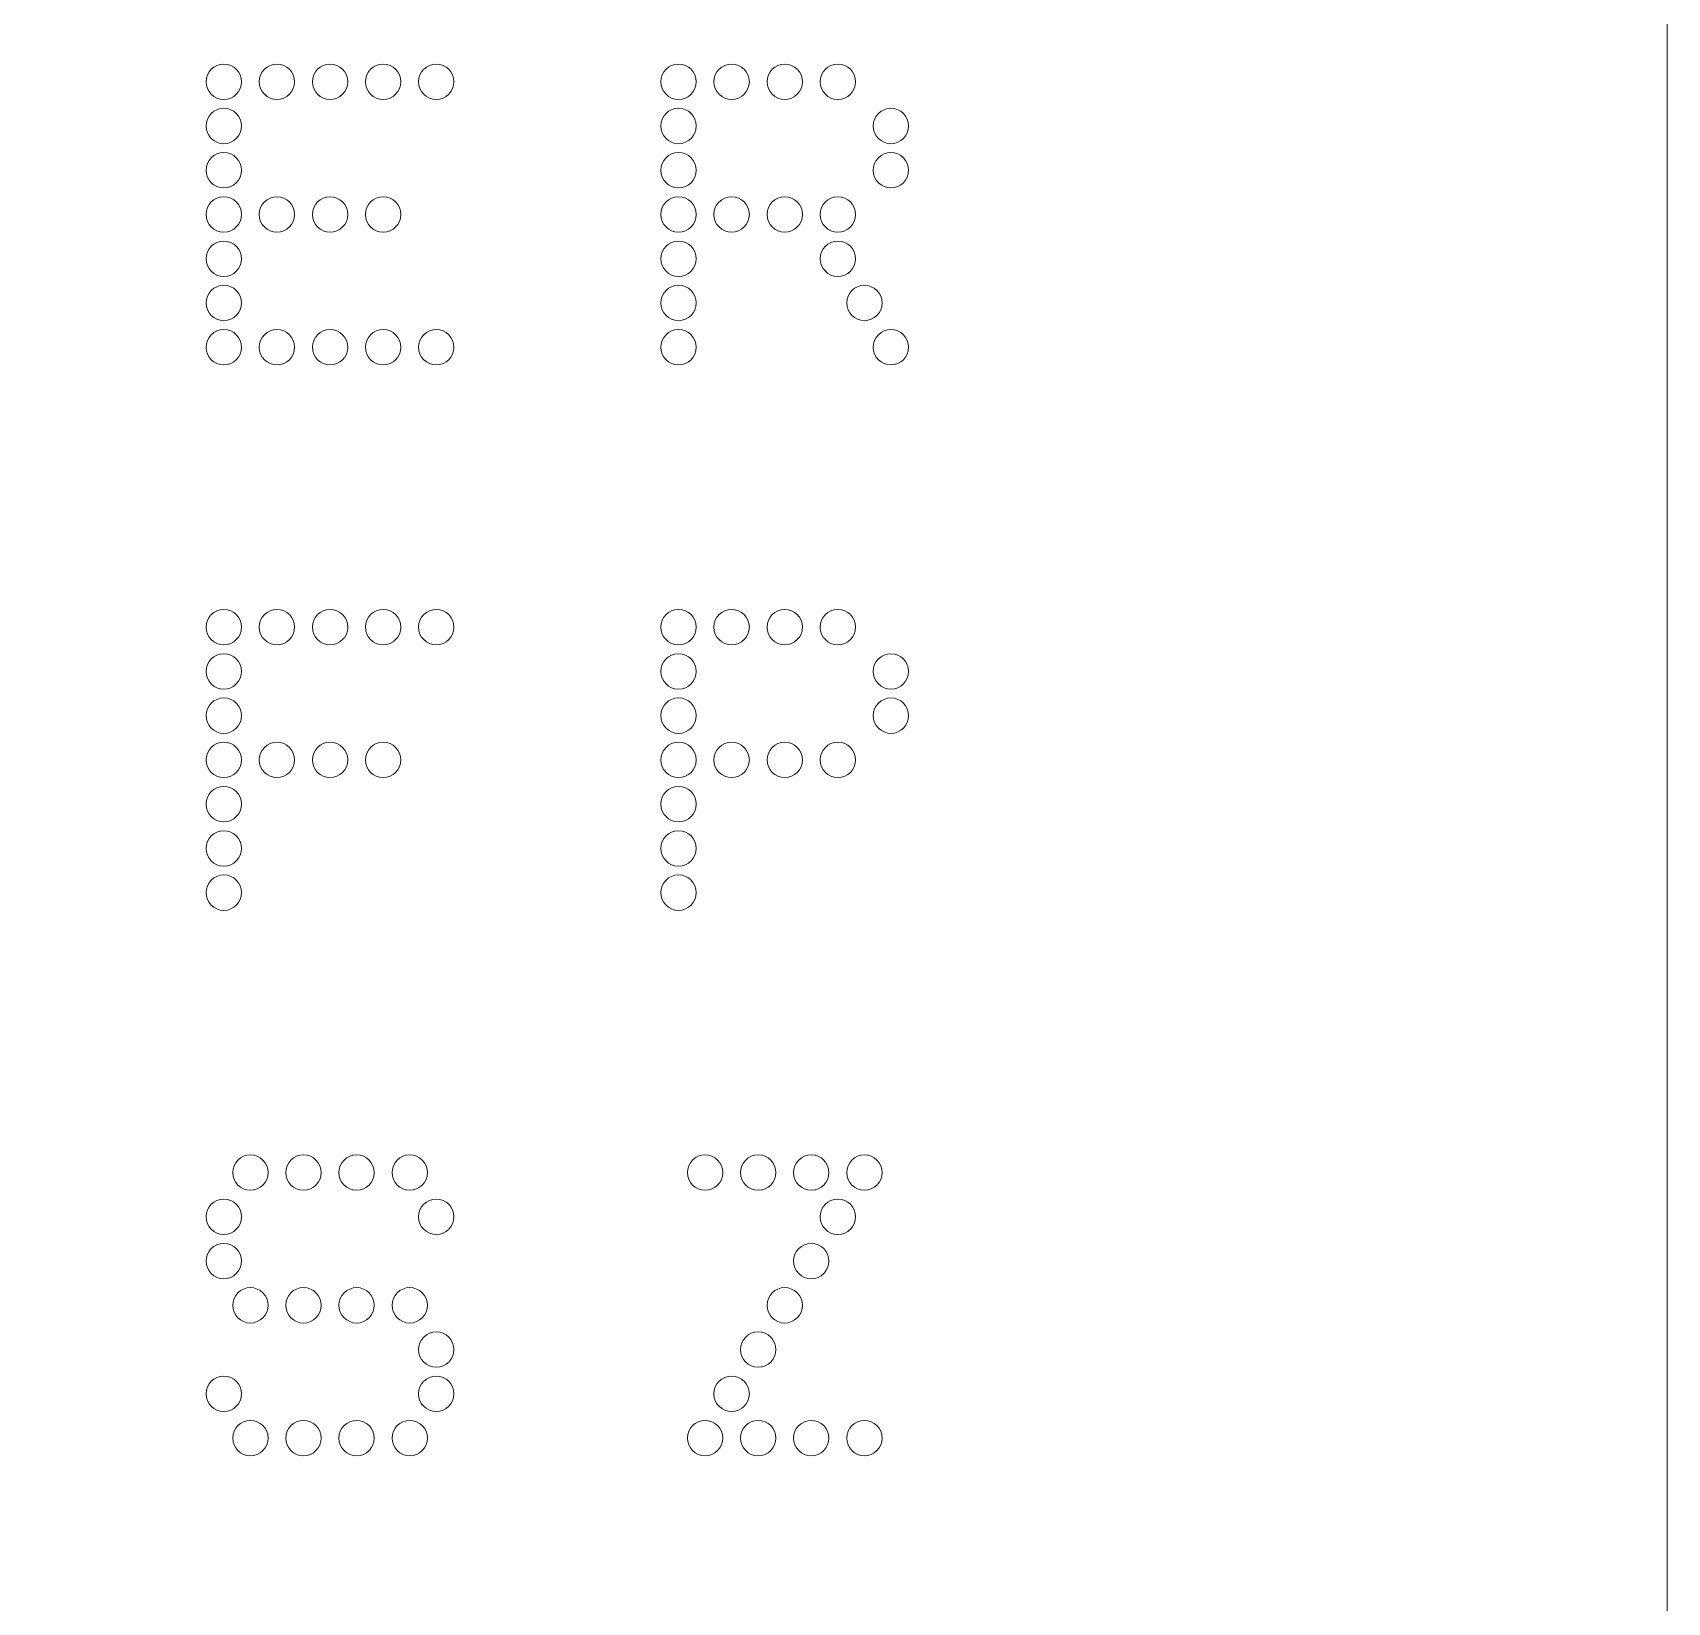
# Model space of a CAD drawing. Header units: millimetres. Extents: x -116 to 116, y -116 to 114.
# Drawn here: x 56 to 115.9, y -1.1 to 56.5 of the extents above; entities that cross this region are included whole.
import ezdxf

# ---------------------------------------------------------------- set-up
doc = ezdxf.new("R2010")
doc.units = ezdxf.units.MM
doc.header["$MEASUREMENT"] = 0
doc.layers.add('Laag 1', color=7, linetype='Continuous')

msp = doc.modelspace()

# ---------------------------------------------------------------- linework, layer by layer
at = {"layer": 'Laag 1', "color": 250, "lineweight": 20}
msp.add_lwpolyline([(-116.062, -116.062), (115.9378, -116.062), (115.9378, 113.938), (-116.062, 113.938), (-116.062, -116.062)], close=True, dxfattribs=at)
at = {"layer": 'Laag 1', "color": 250, "lineweight": 9}
for points in [[(62.3586, 54.7022), (62.3586, 54.3452), (62.6507, 54.0531), (63.0077, 54.0531), (63.0077, 54.0531), (63.3647, 54.0531), (63.6568, 54.3452), (63.6568, 54.7022), (63.6568, 54.7022), (63.6568, 55.0592), (63.3647, 55.3513), (63.0077, 55.3513), (63.0077, 55.3513), (62.6507, 55.3513), (62.3586, 55.0592), (62.3586, 54.7022)], [(64.3059, 54.7022), (64.3059, 54.3452), (64.598, 54.0531), (64.955, 54.0531), (64.955, 54.0531), (65.3121, 54.0531), (65.6042, 54.3452), (65.6042, 54.7022), (65.6042, 54.7022), (65.6042, 55.0592), (65.3121, 55.3513), (64.955, 55.3513), (64.955, 55.3513), (64.598, 55.3513), (64.3059, 55.0592), (64.3059, 54.7022)], [(66.2533, 54.7022), (66.2533, 54.3452), (66.5454, 54.0531), (66.9024, 54.0531), (66.9024, 54.0531), (67.2594, 54.0531), (67.5515, 54.3452), (67.5515, 54.7022), (67.5515, 54.7022), (67.5515, 55.0592), (67.2594, 55.3513), (66.9024, 55.3513), (66.9024, 55.3513), (66.5454, 55.3513), (66.2533, 55.0592), (66.2533, 54.7022)], [(68.2006, 54.7022), (68.2006, 54.3452), (68.4927, 54.0531), (68.8497, 54.0531), (68.8497, 54.0531), (69.2067, 54.0531), (69.4988, 54.3452), (69.4988, 54.7022), (69.4988, 54.7022), (69.4988, 55.0592), (69.2067, 55.3513), (68.8497, 55.3513), (68.8497, 55.3513), (68.4927, 55.3513), (68.2006, 55.0592), (68.2006, 54.7022)], [(70.1479, 54.7022), (70.1479, 54.3452), (70.44, 54.0531), (70.7971, 54.0531), (70.7971, 54.0531), (71.1541, 54.0531), (71.4462, 54.3452), (71.4462, 54.7022), (71.4462, 54.7022), (71.4462, 55.0592), (71.1541, 55.3513), (70.7971, 55.3513), (70.7971, 55.3513), (70.44, 55.3513), (70.1479, 55.0592), (70.1479, 54.7022)], [(79.0317, 54.7022), (79.0317, 54.3452), (79.3238, 54.0531), (79.6808, 54.0531), (79.6808, 54.0531), (80.0378, 54.0531), (80.3299, 54.3452), (80.3299, 54.7022), (80.3299, 54.7022), (80.3299, 55.0592), (80.0378, 55.3513), (79.6808, 55.3513), (79.6808, 55.3513), (79.3238, 55.3513), (79.0317, 55.0592), (79.0317, 54.7022)], [(80.979, 54.7022), (80.979, 54.3452), (81.2711, 54.0531), (81.6281, 54.0531), (81.6281, 54.0531), (81.9852, 54.0531), (82.2773, 54.3452), (82.2773, 54.7022), (82.2773, 54.7022), (82.2773, 55.0592), (81.9852, 55.3513), (81.6281, 55.3513), (81.6281, 55.3513), (81.2711, 55.3513), (80.979, 55.0592), (80.979, 54.7022)], [(82.9264, 54.7022), (82.9264, 54.3452), (83.2185, 54.0531), (83.5755, 54.0531), (83.5755, 54.0531), (83.9325, 54.0531), (84.2246, 54.3452), (84.2246, 54.7022), (84.2246, 54.7022), (84.2246, 55.0592), (83.9325, 55.3513), (83.5755, 55.3513), (83.5755, 55.3513), (83.2185, 55.3513), (82.9264, 55.0592), (82.9264, 54.7022)], [(84.8737, 54.7022), (84.8737, 54.3452), (85.1658, 54.0531), (85.5228, 54.0531), (85.5228, 54.0531), (85.8798, 54.0531), (86.1719, 54.3452), (86.1719, 54.7022), (86.1719, 54.7022), (86.1719, 55.0592), (85.8798, 55.3513), (85.5228, 55.3513), (85.5228, 55.3513), (85.1658, 55.3513), (84.8737, 55.0592), (84.8737, 54.7022)], [(62.3586, 53.0794), (62.3586, 52.7224), (62.6507, 52.4303), (63.0077, 52.4303), (63.0077, 52.4303), (63.3647, 52.4303), (63.6568, 52.7224), (63.6568, 53.0794), (63.6568, 53.0794), (63.6568, 53.4364), (63.3647, 53.7285), (63.0077, 53.7285), (63.0077, 53.7285), (62.6507, 53.7285), (62.3586, 53.4364), (62.3586, 53.0794)], [(79.0317, 53.0794), (79.0317, 52.7224), (79.3238, 52.4303), (79.6808, 52.4303), (79.6808, 52.4303), (80.0378, 52.4303), (80.3299, 52.7224), (80.3299, 53.0794), (80.3299, 53.0794), (80.3299, 53.4364), (80.0378, 53.7285), (79.6808, 53.7285), (79.6808, 53.7285), (79.3238, 53.7285), (79.0317, 53.4364), (79.0317, 53.0794)], [(86.821, 53.0794), (86.821, 52.7224), (87.1131, 52.4303), (87.4702, 52.4303), (87.4702, 52.4303), (87.8272, 52.4303), (88.1193, 52.7224), (88.1193, 53.0794), (88.1193, 53.0794), (88.1193, 53.4364), (87.8272, 53.7285), (87.4702, 53.7285), (87.4702, 53.7285), (87.1131, 53.7285), (86.821, 53.4364), (86.821, 53.0794)], [(62.3586, 51.4566), (62.3586, 51.0996), (62.6507, 50.8075), (63.0077, 50.8075), (63.0077, 50.8075), (63.3647, 50.8075), (63.6568, 51.0996), (63.6568, 51.4566), (63.6568, 51.4566), (63.6568, 51.8136), (63.3647, 52.1057), (63.0077, 52.1057), (63.0077, 52.1057), (62.6507, 52.1057), (62.3586, 51.8136), (62.3586, 51.4566)], [(79.0317, 51.4566), (79.0317, 51.0996), (79.3238, 50.8075), (79.6808, 50.8075), (79.6808, 50.8075), (80.0378, 50.8075), (80.3299, 51.0996), (80.3299, 51.4566), (80.3299, 51.4566), (80.3299, 51.8136), (80.0378, 52.1057), (79.6808, 52.1057), (79.6808, 52.1057), (79.3238, 52.1057), (79.0317, 51.8136), (79.0317, 51.4566)], [(86.821, 51.4566), (86.821, 51.0996), (87.1131, 50.8075), (87.4702, 50.8075), (87.4702, 50.8075), (87.8272, 50.8075), (88.1193, 51.0996), (88.1193, 51.4566), (88.1193, 51.4566), (88.1193, 51.8136), (87.8272, 52.1057), (87.4702, 52.1057), (87.4702, 52.1057), (87.1131, 52.1057), (86.821, 51.8136), (86.821, 51.4566)], [(62.3586, 49.8339), (62.3586, 49.4768), (62.6507, 49.1847), (63.0077, 49.1847), (63.0077, 49.1847), (63.3647, 49.1847), (63.6568, 49.4768), (63.6568, 49.8339), (63.6568, 49.8339), (63.6568, 50.1909), (63.3647, 50.483), (63.0077, 50.483), (63.0077, 50.483), (62.6507, 50.483), (62.3586, 50.1909), (62.3586, 49.8339)], [(64.3059, 49.8339), (64.3059, 49.4768), (64.598, 49.1847), (64.955, 49.1847), (64.955, 49.1847), (65.3121, 49.1847), (65.6042, 49.4768), (65.6042, 49.8339), (65.6042, 49.8339), (65.6042, 50.1909), (65.3121, 50.483), (64.955, 50.483), (64.955, 50.483), (64.598, 50.483), (64.3059, 50.1909), (64.3059, 49.8339)], [(66.2533, 49.8339), (66.2533, 49.4768), (66.5454, 49.1847), (66.9024, 49.1847), (66.9024, 49.1847), (67.2594, 49.1847), (67.5515, 49.4768), (67.5515, 49.8339), (67.5515, 49.8339), (67.5515, 50.1909), (67.2594, 50.483), (66.9024, 50.483), (66.9024, 50.483), (66.5454, 50.483), (66.2533, 50.1909), (66.2533, 49.8339)], [(68.2006, 49.8339), (68.2006, 49.4768), (68.4927, 49.1847), (68.8497, 49.1847), (68.8497, 49.1847), (69.2067, 49.1847), (69.4988, 49.4768), (69.4988, 49.8339), (69.4988, 49.8339), (69.4988, 50.1909), (69.2067, 50.483), (68.8497, 50.483), (68.8497, 50.483), (68.4927, 50.483), (68.2006, 50.1909), (68.2006, 49.8339)], [(79.0317, 49.8339), (79.0317, 49.4768), (79.3238, 49.1847), (79.6808, 49.1847), (79.6808, 49.1847), (80.0378, 49.1847), (80.3299, 49.4768), (80.3299, 49.8339), (80.3299, 49.8339), (80.3299, 50.1909), (80.0378, 50.483), (79.6808, 50.483), (79.6808, 50.483), (79.3238, 50.483), (79.0317, 50.1909), (79.0317, 49.8339)], [(80.979, 49.8339), (80.979, 49.4768), (81.2711, 49.1847), (81.6281, 49.1847), (81.6281, 49.1847), (81.9852, 49.1847), (82.2773, 49.4768), (82.2773, 49.8339), (82.2773, 49.8339), (82.2773, 50.1909), (81.9852, 50.483), (81.6281, 50.483), (81.6281, 50.483), (81.2711, 50.483), (80.979, 50.1909), (80.979, 49.8339)], [(82.9264, 49.8339), (82.9264, 49.4768), (83.2185, 49.1847), (83.5755, 49.1847), (83.5755, 49.1847), (83.9325, 49.1847), (84.2246, 49.4768), (84.2246, 49.8339), (84.2246, 49.8339), (84.2246, 50.1909), (83.9325, 50.483), (83.5755, 50.483), (83.5755, 50.483), (83.2185, 50.483), (82.9264, 50.1909), (82.9264, 49.8339)], [(84.8737, 49.8339), (84.8737, 49.4768), (85.1658, 49.1847), (85.5228, 49.1847), (85.5228, 49.1847), (85.8798, 49.1847), (86.1719, 49.4768), (86.1719, 49.8339), (86.1719, 49.8339), (86.1719, 50.1909), (85.8798, 50.483), (85.5228, 50.483), (85.5228, 50.483), (85.1658, 50.483), (84.8737, 50.1909), (84.8737, 49.8339)], [(62.3586, 48.2111), (62.3586, 47.8541), (62.6507, 47.562), (63.0077, 47.562), (63.0077, 47.562), (63.3647, 47.562), (63.6568, 47.8541), (63.6568, 48.2111), (63.6568, 48.2111), (63.6568, 48.5681), (63.3647, 48.8602), (63.0077, 48.8602), (63.0077, 48.8602), (62.6507, 48.8602), (62.3586, 48.5681), (62.3586, 48.2111)], [(79.0317, 48.2111), (79.0317, 47.8541), (79.3238, 47.562), (79.6808, 47.562), (79.6808, 47.562), (80.0378, 47.562), (80.3299, 47.8541), (80.3299, 48.2111), (80.3299, 48.2111), (80.3299, 48.5681), (80.0378, 48.8602), (79.6808, 48.8602), (79.6808, 48.8602), (79.3238, 48.8602), (79.0317, 48.5681), (79.0317, 48.2111)], [(84.8737, 48.2111), (84.8737, 47.8541), (85.1658, 47.562), (85.5228, 47.562), (85.5228, 47.562), (85.8798, 47.562), (86.1719, 47.8541), (86.1719, 48.2111), (86.1719, 48.2111), (86.1719, 48.5681), (85.8798, 48.8602), (85.5228, 48.8602), (85.5228, 48.8602), (85.1658, 48.8602), (84.8737, 48.5681), (84.8737, 48.2111)], [(62.3586, 46.5883), (62.3586, 46.2313), (62.6507, 45.9392), (63.0077, 45.9392), (63.0077, 45.9392), (63.3647, 45.9392), (63.6568, 46.2313), (63.6568, 46.5883), (63.6568, 46.5883), (63.6568, 46.9453), (63.3647, 47.2374), (63.0077, 47.2374), (63.0077, 47.2374), (62.6507, 47.2374), (62.3586, 46.9453), (62.3586, 46.5883)], [(79.0317, 46.5883), (79.0317, 46.2313), (79.3238, 45.9392), (79.6808, 45.9392), (79.6808, 45.9392), (80.0378, 45.9392), (80.3299, 46.2313), (80.3299, 46.5883), (80.3299, 46.5883), (80.3299, 46.9453), (80.0378, 47.2374), (79.6808, 47.2374), (79.6808, 47.2374), (79.3238, 47.2374), (79.0317, 46.9453), (79.0317, 46.5883)], [(85.8474, 46.5883), (85.8474, 46.2313), (86.1395, 45.9392), (86.4965, 45.9392), (86.4965, 45.9392), (86.8535, 45.9392), (87.1456, 46.2313), (87.1456, 46.5883), (87.1456, 46.5883), (87.1456, 46.9453), (86.8535, 47.2374), (86.4965, 47.2374), (86.4965, 47.2374), (86.1395, 47.2374), (85.8474, 46.9453), (85.8474, 46.5883)], [(62.3586, 44.9655), (62.3586, 44.6085), (62.6507, 44.3164), (63.0077, 44.3164), (63.0077, 44.3164), (63.3647, 44.3164), (63.6568, 44.6085), (63.6568, 44.9655), (63.6568, 44.9655), (63.6568, 45.3225), (63.3647, 45.6146), (63.0077, 45.6146), (63.0077, 45.6146), (62.6507, 45.6146), (62.3586, 45.3225), (62.3586, 44.9655)], [(64.3059, 44.9655), (64.3059, 44.6085), (64.598, 44.3164), (64.955, 44.3164), (64.955, 44.3164), (65.3121, 44.3164), (65.6042, 44.6085), (65.6042, 44.9655), (65.6042, 44.9655), (65.6042, 45.3225), (65.3121, 45.6146), (64.955, 45.6146), (64.955, 45.6146), (64.598, 45.6146), (64.3059, 45.3225), (64.3059, 44.9655)], [(66.2533, 44.9655), (66.2533, 44.6085), (66.5454, 44.3164), (66.9024, 44.3164), (66.9024, 44.3164), (67.2594, 44.3164), (67.5515, 44.6085), (67.5515, 44.9655), (67.5515, 44.9655), (67.5515, 45.3225), (67.2594, 45.6146), (66.9024, 45.6146), (66.9024, 45.6146), (66.5454, 45.6146), (66.2533, 45.3225), (66.2533, 44.9655)], [(68.2006, 44.9655), (68.2006, 44.6085), (68.4927, 44.3164), (68.8497, 44.3164), (68.8497, 44.3164), (69.2067, 44.3164), (69.4988, 44.6085), (69.4988, 44.9655), (69.4988, 44.9655), (69.4988, 45.3225), (69.2067, 45.6146), (68.8497, 45.6146), (68.8497, 45.6146), (68.4927, 45.6146), (68.2006, 45.3225), (68.2006, 44.9655)], [(70.1479, 44.9655), (70.1479, 44.6085), (70.44, 44.3164), (70.7971, 44.3164), (70.7971, 44.3164), (71.1541, 44.3164), (71.4462, 44.6085), (71.4462, 44.9655), (71.4462, 44.9655), (71.4462, 45.3225), (71.1541, 45.6146), (70.7971, 45.6146), (70.7971, 45.6146), (70.44, 45.6146), (70.1479, 45.3225), (70.1479, 44.9655)], [(79.0317, 44.9655), (79.0317, 44.6085), (79.3238, 44.3164), (79.6808, 44.3164), (79.6808, 44.3164), (80.0378, 44.3164), (80.3299, 44.6085), (80.3299, 44.9655), (80.3299, 44.9655), (80.3299, 45.3225), (80.0378, 45.6146), (79.6808, 45.6146), (79.6808, 45.6146), (79.3238, 45.6146), (79.0317, 45.3225), (79.0317, 44.9655)], [(86.821, 44.9655), (86.821, 44.6085), (87.1131, 44.3164), (87.4702, 44.3164), (87.4702, 44.3164), (87.8272, 44.3164), (88.1193, 44.6085), (88.1193, 44.9655), (88.1193, 44.9655), (88.1193, 45.3225), (87.8272, 45.6146), (87.4702, 45.6146), (87.4702, 45.6146), (87.1131, 45.6146), (86.821, 45.3225), (86.821, 44.9655)], [(62.3586, 34.6999), (62.3586, 34.3429), (62.6507, 34.0508), (63.0077, 34.0508), (63.0077, 34.0508), (63.3647, 34.0508), (63.6568, 34.3429), (63.6568, 34.6999), (63.6568, 34.6999), (63.6568, 35.0569), (63.3647, 35.349), (63.0077, 35.349), (63.0077, 35.349), (62.6507, 35.349), (62.3586, 35.0569), (62.3586, 34.6999)], [(64.3059, 34.6999), (64.3059, 34.3429), (64.598, 34.0508), (64.955, 34.0508), (64.955, 34.0508), (65.3121, 34.0508), (65.6042, 34.3429), (65.6042, 34.6999), (65.6042, 34.6999), (65.6042, 35.0569), (65.3121, 35.349), (64.955, 35.349), (64.955, 35.349), (64.598, 35.349), (64.3059, 35.0569), (64.3059, 34.6999)], [(66.2533, 34.6999), (66.2533, 34.3429), (66.5454, 34.0508), (66.9024, 34.0508), (66.9024, 34.0508), (67.2594, 34.0508), (67.5515, 34.3429), (67.5515, 34.6999), (67.5515, 34.6999), (67.5515, 35.0569), (67.2594, 35.349), (66.9024, 35.349), (66.9024, 35.349), (66.5454, 35.349), (66.2533, 35.0569), (66.2533, 34.6999)], [(68.2006, 34.6999), (68.2006, 34.3429), (68.4927, 34.0508), (68.8497, 34.0508), (68.8497, 34.0508), (69.2067, 34.0508), (69.4988, 34.3429), (69.4988, 34.6999), (69.4988, 34.6999), (69.4988, 35.0569), (69.2067, 35.349), (68.8497, 35.349), (68.8497, 35.349), (68.4927, 35.349), (68.2006, 35.0569), (68.2006, 34.6999)], [(70.1479, 34.6999), (70.1479, 34.3429), (70.44, 34.0508), (70.7971, 34.0508), (70.7971, 34.0508), (71.1541, 34.0508), (71.4462, 34.3429), (71.4462, 34.6999), (71.4462, 34.6999), (71.4462, 35.0569), (71.1541, 35.349), (70.7971, 35.349), (70.7971, 35.349), (70.44, 35.349), (70.1479, 35.0569), (70.1479, 34.6999)], [(79.0317, 34.6999), (79.0317, 34.3429), (79.3238, 34.0508), (79.6808, 34.0508), (79.6808, 34.0508), (80.0378, 34.0508), (80.3299, 34.3429), (80.3299, 34.6999), (80.3299, 34.6999), (80.3299, 35.0569), (80.0378, 35.349), (79.6808, 35.349), (79.6808, 35.349), (79.3238, 35.349), (79.0317, 35.0569), (79.0317, 34.6999)], [(80.979, 34.6999), (80.979, 34.3429), (81.2711, 34.0508), (81.6281, 34.0508), (81.6281, 34.0508), (81.9852, 34.0508), (82.2773, 34.3429), (82.2773, 34.6999), (82.2773, 34.6999), (82.2773, 35.0569), (81.9852, 35.349), (81.6281, 35.349), (81.6281, 35.349), (81.2711, 35.349), (80.979, 35.0569), (80.979, 34.6999)], [(82.9264, 34.6999), (82.9264, 34.3429), (83.2185, 34.0508), (83.5755, 34.0508), (83.5755, 34.0508), (83.9325, 34.0508), (84.2246, 34.3429), (84.2246, 34.6999), (84.2246, 34.6999), (84.2246, 35.0569), (83.9325, 35.349), (83.5755, 35.349), (83.5755, 35.349), (83.2185, 35.349), (82.9264, 35.0569), (82.9264, 34.6999)], [(84.8737, 34.6999), (84.8737, 34.3429), (85.1658, 34.0508), (85.5228, 34.0508), (85.5228, 34.0508), (85.8798, 34.0508), (86.1719, 34.3429), (86.1719, 34.6999), (86.1719, 34.6999), (86.1719, 35.0569), (85.8798, 35.349), (85.5228, 35.349), (85.5228, 35.349), (85.1658, 35.349), (84.8737, 35.0569), (84.8737, 34.6999)], [(62.3586, 33.0771), (62.3586, 32.7201), (62.6507, 32.428), (63.0077, 32.428), (63.0077, 32.428), (63.3647, 32.428), (63.6568, 32.7201), (63.6568, 33.0771), (63.6568, 33.0771), (63.6568, 33.4341), (63.3647, 33.7262), (63.0077, 33.7262), (63.0077, 33.7262), (62.6507, 33.7262), (62.3586, 33.4341), (62.3586, 33.0771)], [(79.0317, 33.0771), (79.0317, 32.7201), (79.3238, 32.428), (79.6808, 32.428), (79.6808, 32.428), (80.0378, 32.428), (80.3299, 32.7201), (80.3299, 33.0771), (80.3299, 33.0771), (80.3299, 33.4341), (80.0378, 33.7262), (79.6808, 33.7262), (79.6808, 33.7262), (79.3238, 33.7262), (79.0317, 33.4341), (79.0317, 33.0771)], [(86.821, 33.0771), (86.821, 32.7201), (87.1131, 32.428), (87.4702, 32.428), (87.4702, 32.428), (87.8272, 32.428), (88.1193, 32.7201), (88.1193, 33.0771), (88.1193, 33.0771), (88.1193, 33.4341), (87.8272, 33.7262), (87.4702, 33.7262), (87.4702, 33.7262), (87.1131, 33.7262), (86.821, 33.4341), (86.821, 33.0771)], [(62.3586, 31.4543), (62.3586, 31.0973), (62.6507, 30.8052), (63.0077, 30.8052), (63.0077, 30.8052), (63.3647, 30.8052), (63.6568, 31.0973), (63.6568, 31.4543), (63.6568, 31.4543), (63.6568, 31.8113), (63.3647, 32.1034), (63.0077, 32.1034), (63.0077, 32.1034), (62.6507, 32.1034), (62.3586, 31.8113), (62.3586, 31.4543)], [(79.0317, 31.4543), (79.0317, 31.0973), (79.3238, 30.8052), (79.6808, 30.8052), (79.6808, 30.8052), (80.0378, 30.8052), (80.3299, 31.0973), (80.3299, 31.4543), (80.3299, 31.4543), (80.3299, 31.8113), (80.0378, 32.1034), (79.6808, 32.1034), (79.6808, 32.1034), (79.3238, 32.1034), (79.0317, 31.8113), (79.0317, 31.4543)], [(86.821, 31.4543), (86.821, 31.0973), (87.1131, 30.8052), (87.4702, 30.8052), (87.4702, 30.8052), (87.8272, 30.8052), (88.1193, 31.0973), (88.1193, 31.4543), (88.1193, 31.4543), (88.1193, 31.8113), (87.8272, 32.1034), (87.4702, 32.1034), (87.4702, 32.1034), (87.1131, 32.1034), (86.821, 31.8113), (86.821, 31.4543)], [(62.3586, 29.8316), (62.3586, 29.4745), (62.6507, 29.1824), (63.0077, 29.1824), (63.0077, 29.1824), (63.3647, 29.1824), (63.6568, 29.4745), (63.6568, 29.8316), (63.6568, 29.8316), (63.6568, 30.1886), (63.3647, 30.4807), (63.0077, 30.4807), (63.0077, 30.4807), (62.6507, 30.4807), (62.3586, 30.1886), (62.3586, 29.8316)], [(64.3059, 29.8316), (64.3059, 29.4745), (64.598, 29.1824), (64.955, 29.1824), (64.955, 29.1824), (65.3121, 29.1824), (65.6042, 29.4745), (65.6042, 29.8316), (65.6042, 29.8316), (65.6042, 30.1886), (65.3121, 30.4807), (64.955, 30.4807), (64.955, 30.4807), (64.598, 30.4807), (64.3059, 30.1886), (64.3059, 29.8316)], [(66.2533, 29.8316), (66.2533, 29.4745), (66.5454, 29.1824), (66.9024, 29.1824), (66.9024, 29.1824), (67.2594, 29.1824), (67.5515, 29.4745), (67.5515, 29.8316), (67.5515, 29.8316), (67.5515, 30.1886), (67.2594, 30.4807), (66.9024, 30.4807), (66.9024, 30.4807), (66.5454, 30.4807), (66.2533, 30.1886), (66.2533, 29.8316)], [(68.2006, 29.8316), (68.2006, 29.4745), (68.4927, 29.1824), (68.8497, 29.1824), (68.8497, 29.1824), (69.2067, 29.1824), (69.4988, 29.4745), (69.4988, 29.8316), (69.4988, 29.8316), (69.4988, 30.1886), (69.2067, 30.4807), (68.8497, 30.4807), (68.8497, 30.4807), (68.4927, 30.4807), (68.2006, 30.1886), (68.2006, 29.8316)], [(79.0317, 29.8316), (79.0317, 29.4745), (79.3238, 29.1824), (79.6808, 29.1824), (79.6808, 29.1824), (80.0378, 29.1824), (80.3299, 29.4745), (80.3299, 29.8316), (80.3299, 29.8316), (80.3299, 30.1886), (80.0378, 30.4807), (79.6808, 30.4807), (79.6808, 30.4807), (79.3238, 30.4807), (79.0317, 30.1886), (79.0317, 29.8316)], [(80.979, 29.8316), (80.979, 29.4745), (81.2711, 29.1824), (81.6281, 29.1824), (81.6281, 29.1824), (81.9852, 29.1824), (82.2773, 29.4745), (82.2773, 29.8316), (82.2773, 29.8316), (82.2773, 30.1886), (81.9852, 30.4807), (81.6281, 30.4807), (81.6281, 30.4807), (81.2711, 30.4807), (80.979, 30.1886), (80.979, 29.8316)], [(82.9264, 29.8316), (82.9264, 29.4745), (83.2185, 29.1824), (83.5755, 29.1824), (83.5755, 29.1824), (83.9325, 29.1824), (84.2246, 29.4745), (84.2246, 29.8316), (84.2246, 29.8316), (84.2246, 30.1886), (83.9325, 30.4807), (83.5755, 30.4807), (83.5755, 30.4807), (83.2185, 30.4807), (82.9264, 30.1886), (82.9264, 29.8316)], [(84.8737, 29.8316), (84.8737, 29.4745), (85.1658, 29.1824), (85.5228, 29.1824), (85.5228, 29.1824), (85.8798, 29.1824), (86.1719, 29.4745), (86.1719, 29.8316), (86.1719, 29.8316), (86.1719, 30.1886), (85.8798, 30.4807), (85.5228, 30.4807), (85.5228, 30.4807), (85.1658, 30.4807), (84.8737, 30.1886), (84.8737, 29.8316)], [(62.3586, 28.2088), (62.3586, 27.8518), (62.6507, 27.5597), (63.0077, 27.5597), (63.0077, 27.5597), (63.3647, 27.5597), (63.6568, 27.8518), (63.6568, 28.2088), (63.6568, 28.2088), (63.6568, 28.5658), (63.3647, 28.8579), (63.0077, 28.8579), (63.0077, 28.8579), (62.6507, 28.8579), (62.3586, 28.5658), (62.3586, 28.2088)], [(79.0317, 28.2088), (79.0317, 27.8518), (79.3238, 27.5597), (79.6808, 27.5597), (79.6808, 27.5597), (80.0378, 27.5597), (80.3299, 27.8518), (80.3299, 28.2088), (80.3299, 28.2088), (80.3299, 28.5658), (80.0378, 28.8579), (79.6808, 28.8579), (79.6808, 28.8579), (79.3238, 28.8579), (79.0317, 28.5658), (79.0317, 28.2088)], [(62.3586, 26.586), (62.3586, 26.229), (62.6507, 25.9369), (63.0077, 25.9369), (63.0077, 25.9369), (63.3647, 25.9369), (63.6568, 26.229), (63.6568, 26.586), (63.6568, 26.586), (63.6568, 26.943), (63.3647, 27.2351), (63.0077, 27.2351), (63.0077, 27.2351), (62.6507, 27.2351), (62.3586, 26.943), (62.3586, 26.586)], [(79.0317, 26.586), (79.0317, 26.229), (79.3238, 25.9369), (79.6808, 25.9369), (79.6808, 25.9369), (80.0378, 25.9369), (80.3299, 26.229), (80.3299, 26.586), (80.3299, 26.586), (80.3299, 26.943), (80.0378, 27.2351), (79.6808, 27.2351), (79.6808, 27.2351), (79.3238, 27.2351), (79.0317, 26.943), (79.0317, 26.586)], [(62.3586, 24.9632), (62.3586, 24.6062), (62.6507, 24.3141), (63.0077, 24.3141), (63.0077, 24.3141), (63.3647, 24.3141), (63.6568, 24.6062), (63.6568, 24.9632), (63.6568, 24.9632), (63.6568, 25.3202), (63.3647, 25.6123), (63.0077, 25.6123), (63.0077, 25.6123), (62.6507, 25.6123), (62.3586, 25.3202), (62.3586, 24.9632)], [(79.0317, 24.9632), (79.0317, 24.6062), (79.3238, 24.3141), (79.6808, 24.3141), (79.6808, 24.3141), (80.0378, 24.3141), (80.3299, 24.6062), (80.3299, 24.9632), (80.3299, 24.9632), (80.3299, 25.3202), (80.0378, 25.6123), (79.6808, 25.6123), (79.6808, 25.6123), (79.3238, 25.6123), (79.0317, 25.3202), (79.0317, 24.9632)], [(63.3323, 14.6976), (63.3323, 14.3406), (63.6244, 14.0485), (63.9814, 14.0485), (63.9814, 14.0485), (64.3384, 14.0485), (64.6305, 14.3406), (64.6305, 14.6976), (64.6305, 14.6976), (64.6305, 15.0546), (64.3384, 15.3467), (63.9814, 15.3467), (63.9814, 15.3467), (63.6244, 15.3467), (63.3323, 15.0546), (63.3323, 14.6976)], [(65.2796, 14.6976), (65.2796, 14.3406), (65.5717, 14.0485), (65.9287, 14.0485), (65.9287, 14.0485), (66.2857, 14.0485), (66.5778, 14.3406), (66.5778, 14.6976), (66.5778, 14.6976), (66.5778, 15.0546), (66.2857, 15.3467), (65.9287, 15.3467), (65.9287, 15.3467), (65.5717, 15.3467), (65.2796, 15.0546), (65.2796, 14.6976)], [(67.2269, 14.6976), (67.2269, 14.3406), (67.519, 14.0485), (67.8761, 14.0485), (67.8761, 14.0485), (68.2331, 14.0485), (68.5252, 14.3406), (68.5252, 14.6976), (68.5252, 14.6976), (68.5252, 15.0546), (68.2331, 15.3467), (67.8761, 15.3467), (67.8761, 15.3467), (67.519, 15.3467), (67.2269, 15.0546), (67.2269, 14.6976)], [(69.1743, 14.6976), (69.1743, 14.3406), (69.4664, 14.0485), (69.8234, 14.0485), (69.8234, 14.0485), (70.1804, 14.0485), (70.4725, 14.3406), (70.4725, 14.6976), (70.4725, 14.6976), (70.4725, 15.0546), (70.1804, 15.3467), (69.8234, 15.3467), (69.8234, 15.3467), (69.4664, 15.3467), (69.1743, 15.0546), (69.1743, 14.6976)], [(80.0054, 14.6976), (80.0054, 14.3406), (80.2975, 14.0485), (80.6545, 14.0485), (80.6545, 14.0485), (81.0115, 14.0485), (81.3036, 14.3406), (81.3036, 14.6976), (81.3036, 14.6976), (81.3036, 15.0546), (81.0115, 15.3467), (80.6545, 15.3467), (80.6545, 15.3467), (80.2975, 15.3467), (80.0054, 15.0546), (80.0054, 14.6976)], [(81.9527, 14.6976), (81.9527, 14.3406), (82.2448, 14.0485), (82.6018, 14.0485), (82.6018, 14.0485), (82.9588, 14.0485), (83.2509, 14.3406), (83.2509, 14.6976), (83.2509, 14.6976), (83.2509, 15.0546), (82.9588, 15.3467), (82.6018, 15.3467), (82.6018, 15.3467), (82.2448, 15.3467), (81.9527, 15.0546), (81.9527, 14.6976)], [(83.9, 14.6976), (83.9, 14.3406), (84.1921, 14.0485), (84.5492, 14.0485), (84.5492, 14.0485), (84.9062, 14.0485), (85.1983, 14.3406), (85.1983, 14.6976), (85.1983, 14.6976), (85.1983, 15.0546), (84.9062, 15.3467), (84.5492, 15.3467), (84.5492, 15.3467), (84.1921, 15.3467), (83.9, 15.0546), (83.9, 14.6976)], [(85.8474, 14.6976), (85.8474, 14.3406), (86.1395, 14.0485), (86.4965, 14.0485), (86.4965, 14.0485), (86.8535, 14.0485), (87.1456, 14.3406), (87.1456, 14.6976), (87.1456, 14.6976), (87.1456, 15.0546), (86.8535, 15.3467), (86.4965, 15.3467), (86.4965, 15.3467), (86.1395, 15.3467), (85.8474, 15.0546), (85.8474, 14.6976)], [(62.3586, 13.0748), (62.3586, 12.7178), (62.6507, 12.4257), (63.0077, 12.4257), (63.0077, 12.4257), (63.3647, 12.4257), (63.6568, 12.7178), (63.6568, 13.0748), (63.6568, 13.0748), (63.6568, 13.4318), (63.3647, 13.7239), (63.0077, 13.7239), (63.0077, 13.7239), (62.6507, 13.7239), (62.3586, 13.4318), (62.3586, 13.0748)], [(70.1479, 13.0748), (70.1479, 12.7178), (70.44, 12.4257), (70.7971, 12.4257), (70.7971, 12.4257), (71.1541, 12.4257), (71.4462, 12.7178), (71.4462, 13.0748), (71.4462, 13.0748), (71.4462, 13.4318), (71.1541, 13.7239), (70.7971, 13.7239), (70.7971, 13.7239), (70.44, 13.7239), (70.1479, 13.4318), (70.1479, 13.0748)], [(84.8737, 13.0748), (84.8737, 12.7178), (85.1658, 12.4257), (85.5228, 12.4257), (85.5228, 12.4257), (85.8798, 12.4257), (86.1719, 12.7178), (86.1719, 13.0748), (86.1719, 13.0748), (86.1719, 13.4318), (85.8798, 13.7239), (85.5228, 13.7239), (85.5228, 13.7239), (85.1658, 13.7239), (84.8737, 13.4318), (84.8737, 13.0748)], [(62.3586, 11.452), (62.3586, 11.095), (62.6507, 10.8029), (63.0077, 10.8029), (63.0077, 10.8029), (63.3647, 10.8029), (63.6568, 11.095), (63.6568, 11.452), (63.6568, 11.452), (63.6568, 11.809), (63.3647, 12.1011), (63.0077, 12.1011), (63.0077, 12.1011), (62.6507, 12.1011), (62.3586, 11.809), (62.3586, 11.452)], [(83.9, 11.452), (83.9, 11.095), (84.1921, 10.8029), (84.5492, 10.8029), (84.5492, 10.8029), (84.9062, 10.8029), (85.1983, 11.095), (85.1983, 11.452), (85.1983, 11.452), (85.1983, 11.809), (84.9062, 12.1011), (84.5492, 12.1011), (84.5492, 12.1011), (84.1921, 12.1011), (83.9, 11.809), (83.9, 11.452)], [(63.3323, 9.8293), (63.3323, 9.4722), (63.6244, 9.1801), (63.9814, 9.1801), (63.9814, 9.1801), (64.3384, 9.1801), (64.6305, 9.4722), (64.6305, 9.8293), (64.6305, 9.8293), (64.6305, 10.1863), (64.3384, 10.4784), (63.9814, 10.4784), (63.9814, 10.4784), (63.6244, 10.4784), (63.3323, 10.1863), (63.3323, 9.8293)], [(65.2796, 9.8293), (65.2796, 9.4722), (65.5717, 9.1801), (65.9287, 9.1801), (65.9287, 9.1801), (66.2857, 9.1801), (66.5778, 9.4722), (66.5778, 9.8293), (66.5778, 9.8293), (66.5778, 10.1863), (66.2857, 10.4784), (65.9287, 10.4784), (65.9287, 10.4784), (65.5717, 10.4784), (65.2796, 10.1863), (65.2796, 9.8293)], [(67.2269, 9.8293), (67.2269, 9.4722), (67.519, 9.1801), (67.8761, 9.1801), (67.8761, 9.1801), (68.2331, 9.1801), (68.5252, 9.4722), (68.5252, 9.8293), (68.5252, 9.8293), (68.5252, 10.1863), (68.2331, 10.4784), (67.8761, 10.4784), (67.8761, 10.4784), (67.519, 10.4784), (67.2269, 10.1863), (67.2269, 9.8293)], [(69.1743, 9.8293), (69.1743, 9.4722), (69.4664, 9.1801), (69.8234, 9.1801), (69.8234, 9.1801), (70.1804, 9.1801), (70.4725, 9.4722), (70.4725, 9.8293), (70.4725, 9.8293), (70.4725, 10.1863), (70.1804, 10.4784), (69.8234, 10.4784), (69.8234, 10.4784), (69.4664, 10.4784), (69.1743, 10.1863), (69.1743, 9.8293)], [(82.9264, 9.8293), (82.9264, 9.4722), (83.2185, 9.1801), (83.5755, 9.1801), (83.5755, 9.1801), (83.9325, 9.1801), (84.2246, 9.4722), (84.2246, 9.8293), (84.2246, 9.8293), (84.2246, 10.1863), (83.9325, 10.4784), (83.5755, 10.4784), (83.5755, 10.4784), (83.2185, 10.4784), (82.9264, 10.1863), (82.9264, 9.8293)], [(70.1479, 8.2065), (70.1479, 7.8495), (70.44, 7.5574), (70.7971, 7.5574), (70.7971, 7.5574), (71.1541, 7.5574), (71.4462, 7.8495), (71.4462, 8.2065), (71.4462, 8.2065), (71.4462, 8.5635), (71.1541, 8.8556), (70.7971, 8.8556), (70.7971, 8.8556), (70.44, 8.8556), (70.1479, 8.5635), (70.1479, 8.2065)], [(81.9527, 8.2065), (81.9527, 7.8495), (82.2448, 7.5574), (82.6018, 7.5574), (82.6018, 7.5574), (82.9588, 7.5574), (83.2509, 7.8495), (83.2509, 8.2065), (83.2509, 8.2065), (83.2509, 8.5635), (82.9588, 8.8556), (82.6018, 8.8556), (82.6018, 8.8556), (82.2448, 8.8556), (81.9527, 8.5635), (81.9527, 8.2065)], [(62.3586, 6.5837), (62.3586, 6.2267), (62.6507, 5.9346), (63.0077, 5.9346), (63.0077, 5.9346), (63.3647, 5.9346), (63.6568, 6.2267), (63.6568, 6.5837), (63.6568, 6.5837), (63.6568, 6.9407), (63.3647, 7.2328), (63.0077, 7.2328), (63.0077, 7.2328), (62.6507, 7.2328), (62.3586, 6.9407), (62.3586, 6.5837)], [(70.1479, 6.5837), (70.1479, 6.2267), (70.44, 5.9346), (70.7971, 5.9346), (70.7971, 5.9346), (71.1541, 5.9346), (71.4462, 6.2267), (71.4462, 6.5837), (71.4462, 6.5837), (71.4462, 6.9407), (71.1541, 7.2328), (70.7971, 7.2328), (70.7971, 7.2328), (70.44, 7.2328), (70.1479, 6.9407), (70.1479, 6.5837)], [(80.979, 6.5837), (80.979, 6.2267), (81.2711, 5.9346), (81.6281, 5.9346), (81.6281, 5.9346), (81.9852, 5.9346), (82.2773, 6.2267), (82.2773, 6.5837), (82.2773, 6.5837), (82.2773, 6.9407), (81.9852, 7.2328), (81.6281, 7.2328), (81.6281, 7.2328), (81.2711, 7.2328), (80.979, 6.9407), (80.979, 6.5837)], [(63.3323, 4.9609), (63.3323, 4.6039), (63.6244, 4.3118), (63.9814, 4.3118), (63.9814, 4.3118), (64.3384, 4.3118), (64.6305, 4.6039), (64.6305, 4.9609), (64.6305, 4.9609), (64.6305, 5.3179), (64.3384, 5.61), (63.9814, 5.61), (63.9814, 5.61), (63.6244, 5.61), (63.3323, 5.3179), (63.3323, 4.9609)], [(65.2796, 4.9609), (65.2796, 4.6039), (65.5717, 4.3118), (65.9287, 4.3118), (65.9287, 4.3118), (66.2857, 4.3118), (66.5778, 4.6039), (66.5778, 4.9609), (66.5778, 4.9609), (66.5778, 5.3179), (66.2857, 5.61), (65.9287, 5.61), (65.9287, 5.61), (65.5717, 5.61), (65.2796, 5.3179), (65.2796, 4.9609)], [(67.2269, 4.9609), (67.2269, 4.6039), (67.519, 4.3118), (67.8761, 4.3118), (67.8761, 4.3118), (68.2331, 4.3118), (68.5252, 4.6039), (68.5252, 4.9609), (68.5252, 4.9609), (68.5252, 5.3179), (68.2331, 5.61), (67.8761, 5.61), (67.8761, 5.61), (67.519, 5.61), (67.2269, 5.3179), (67.2269, 4.9609)], [(69.1743, 4.9609), (69.1743, 4.6039), (69.4664, 4.3118), (69.8234, 4.3118), (69.8234, 4.3118), (70.1804, 4.3118), (70.4725, 4.6039), (70.4725, 4.9609), (70.4725, 4.9609), (70.4725, 5.3179), (70.1804, 5.61), (69.8234, 5.61), (69.8234, 5.61), (69.4664, 5.61), (69.1743, 5.3179), (69.1743, 4.9609)], [(80.0054, 4.9609), (80.0054, 4.6039), (80.2975, 4.3118), (80.6545, 4.3118), (80.6545, 4.3118), (81.0115, 4.3118), (81.3036, 4.6039), (81.3036, 4.9609), (81.3036, 4.9609), (81.3036, 5.3179), (81.0115, 5.61), (80.6545, 5.61), (80.6545, 5.61), (80.2975, 5.61), (80.0054, 5.3179), (80.0054, 4.9609)], [(81.9527, 4.9609), (81.9527, 4.6039), (82.2448, 4.3118), (82.6018, 4.3118), (82.6018, 4.3118), (82.9588, 4.3118), (83.2509, 4.6039), (83.2509, 4.9609), (83.2509, 4.9609), (83.2509, 5.3179), (82.9588, 5.61), (82.6018, 5.61), (82.6018, 5.61), (82.2448, 5.61), (81.9527, 5.3179), (81.9527, 4.9609)], [(83.9, 4.9609), (83.9, 4.6039), (84.1921, 4.3118), (84.5492, 4.3118), (84.5492, 4.3118), (84.9062, 4.3118), (85.1983, 4.6039), (85.1983, 4.9609), (85.1983, 4.9609), (85.1983, 5.3179), (84.9062, 5.61), (84.5492, 5.61), (84.5492, 5.61), (84.1921, 5.61), (83.9, 5.3179), (83.9, 4.9609)], [(85.8474, 4.9609), (85.8474, 4.6039), (86.1395, 4.3118), (86.4965, 4.3118), (86.4965, 4.3118), (86.8535, 4.3118), (87.1456, 4.6039), (87.1456, 4.9609), (87.1456, 4.9609), (87.1456, 5.3179), (86.8535, 5.61), (86.4965, 5.61), (86.4965, 5.61), (86.1395, 5.61), (85.8474, 5.3179), (85.8474, 4.9609)]]:
    msp.add_open_spline(points, degree=3, knots=[0, 0, 0, 0, 0.2, 0.2, 0.2, 0.2, 0.4, 0.4, 0.4, 0.4, 0.6, 0.6, 0.6, 0.6, 1, 1, 1, 1], dxfattribs=at)

doc.saveas('drawing.dxf')
